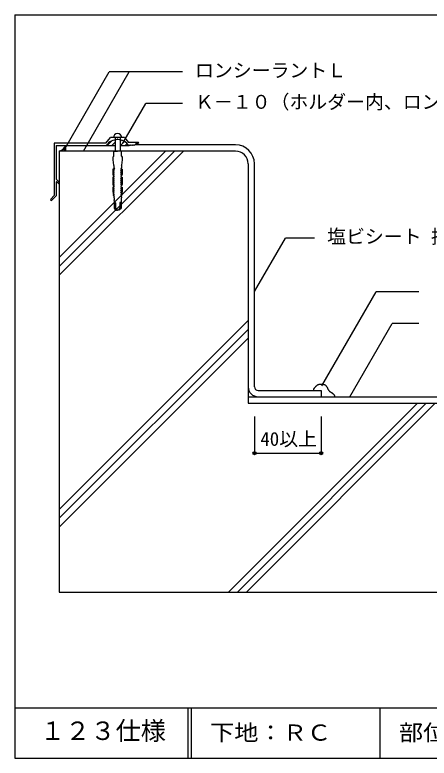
# Model space of a CAD drawing. Units: millimetres, scale not verified. Extents: x -441 to 359, y -616 to 614.
# Drawn here: x -441 to -112, y -616 to -26 of the extents above; entities that cross this region are included whole.
import ezdxf
from ezdxf.enums import TextEntityAlignment as Align

# ---------------------------------------------------------------- set-up
doc = ezdxf.new("R2010")
doc.units = ezdxf.units.MM
doc.header["$LTSCALE"] = 5
doc.header["$PDMODE"] = 32
doc.header["$PDSIZE"] = 2.5
for name, color, linetype in [('2-2_in line', 7, 'Continuous'), ('2-4_out line', 2, 'Continuous'), ('2-6_鋼板・アングル', 2, 'Continuous'), ('2-7_ビス', 7, 'Continuous'), ('2-A_moji', 7, 'Continuous'), ('2-B_dim', 7, 'Continuous'), ('2-D_ハッチ他', 4, 'Continuous'), ('2-E_con他', 4, 'Continuous'), ('F-2', 7, 'Continuous'), ('F-5', 6, 'Continuous'), ('F-7', 1, 'Continuous'), ('F-A', 7, 'Continuous')]:
    doc.layers.add(name, color=color, linetype=linetype)
doc.styles.add('HG丸ｺﾞｼｯｸM-PRO', font='')
doc.styles.add('ＭＳ ゴシック', font='')
doc.styles.get('HG丸ｺﾞｼｯｸM-PRO').set_extended_font_data('HG丸ｺﾞｼｯｸM-PRO')
doc.styles.get('ＭＳ ゴシック').set_extended_font_data('MS Gothic')

msp = doc.modelspace()

# ---------------------------------------------------------------- linework, layer by layer
at = {"layer": '2-2_in line'}
for p, q in [((-400.752, -129.379), (-400.752, -133.879)), ((-368.424, -129.379), (-361.477, -129.379)), ((-357.477, -129.379), (-350.531, -129.379)), ((-400.752, -133.879), (-405.752, -133.879)), ((-405.752, -133.879), (-405.752, -158.745)), ((-265.752, -133.879), (-375.752, -133.879)), ((-255.752, -143.879), (-255.752, -333.879)), ((-255.752, -328.879), (-197.752, -328.879)), ((-255.752, -333.879), (44.248, -333.879))]:
    msp.add_line(p, q, dxfattribs=at)
at = {"layer": '2-2_in line', "color": 1}
msp.add_line((-375.752, -133.879), (-400.752, -133.879), dxfattribs=at)
at = {"layer": '2-2_in line'}
for points in [[(-203.75, -323.879), (-203.731, -323.748), (-203.698, -323.523), (-203.661, -323.299), (-203.615, -323.079), (-203.56, -322.862), (-203.491, -322.651), (-203.444, -322.531), (-203.403, -322.439), (-203.324, -322.283), (-203.237, -322.131), (-203.143, -321.982), (-203.043, -321.837), (-202.938, -321.695), (-202.876, -321.613), (-202.802, -321.519), (-202.671, -321.358), (-202.538, -321.2), (-202.403, -321.045), (-202.266, -320.891), (-202.127, -320.739), (-202.046, -320.652), (-201.96, -320.561), (-201.811, -320.405), (-201.659, -320.252), (-201.504, -320.102), (-201.345, -319.955), (-201.182, -319.814), (-201.084, -319.734), (-200.997, -319.666), (-200.842, -319.552), (-200.683, -319.444), (-200.52, -319.343), (-200.352, -319.25), (-200.181, -319.167), (-200.079, -319.123), (-199.966, -319.078), (-199.766, -319.011), (-199.562, -318.954), (-199.355, -318.907)], [(-199.355, -318.907), (-199.146, -318.867), (-198.935, -318.834), (-198.812, -318.817), (-198.664, -318.798), (-198.408, -318.771), (-198.151, -318.752), (-197.895, -318.743), (-197.64, -318.745), (-197.386, -318.759), (-197.239, -318.773), (-197.132, -318.787), (-196.948, -318.816), (-196.764, -318.85), (-196.58, -318.888), (-196.396, -318.928), (-196.211, -318.969), (-196.103, -318.992), (-195.981, -319.017), (-195.77, -319.06), (-195.561, -319.106), (-195.354, -319.159), (-195.151, -319.221), (-194.955, -319.297), (-194.844, -319.349), (-194.745, -319.402), (-194.579, -319.505), (-194.421, -319.622), (-194.271, -319.75), (-194.127, -319.887), (-193.992, -320.032), (-193.916, -320.119), (-193.832, -320.222), (-193.694, -320.403), (-193.564, -320.589), (-193.44, -320.779), (-193.323, -320.973), (-193.21, -321.169), (-193.146, -321.284), (-193.079, -321.407)], [(-193.079, -321.407), (-192.965, -321.62), (-192.853, -321.835), (-192.742, -322.05), (-192.631, -322.266), (-192.52, -322.482), (-192.455, -322.607), (-192.366, -322.776), (-192.21, -323.065), (-192.046, -323.35), (-191.871, -323.627), (-191.682, -323.894), (-191.477, -324.146), (-191.349, -324.286), (-191.303, -324.333), (-191.221, -324.412), (-191.137, -324.489), (-191.05, -324.563), (-190.961, -324.634), (-190.87, -324.702), (-190.816, -324.74), (-190.726, -324.799), (-190.568, -324.896), (-190.407, -324.987), (-190.244, -325.076), (-190.081, -325.165), (-189.92, -325.257), (-189.828, -325.313), (-189.736, -325.372), (-189.58, -325.479), (-189.428, -325.592), (-189.278, -325.71), (-189.131, -325.83), (-188.985, -325.952), (-188.9, -326.023), (-188.794, -326.113), (-188.613, -326.268), (-188.434, -326.425), (-188.258, -326.587), (-188.088, -326.753)], [(-188.088, -326.753), (-187.925, -326.926), (-187.834, -327.031), (-187.782, -327.093), (-187.696, -327.202), (-187.614, -327.315), (-187.536, -327.43), (-187.463, -327.548), (-187.396, -327.67), (-187.36, -327.741), (-187.313, -327.843), (-187.242, -328.022), (-187.18, -328.204), (-187.125, -328.39), (-187.076, -328.579), (-187.03, -328.768), (-187.005, -328.879)]]:
    msp.add_lwpolyline(points, dxfattribs=at)
for centre, radius, start, end in [((-407.568, -126.834), 7.275, 284.45015, 339.52427), ((-265.752, -143.879), 10, 0, 90), ((-247.752, -320.879), 8, 180, 270)]:
    msp.add_arc(centre, radius, start, end, dxfattribs=at)
at = {"layer": '2-4_out line'}
for p, q in [((-265.752, -128.879), (-345.686, -128.879)), ((-250.752, -320.879), (-250.752, -143.879)), ((-405.752, -158.462), (-405.752, -483.879))]:
    msp.add_line(p, q, dxfattribs=at)
for points in [[(-247.752, -323.879), (-197.752, -323.879), (-197.752, -328.879), (-13.752, -328.879)], [(-405.752, -483.879), (44.248, -483.879), (44.248, -525.719)]]:
    msp.add_lwpolyline(points, dxfattribs=at)
for centre, radius, start, end in [((-265.752, -143.879), 15, 0, 90), ((-247.752, -320.879), 3, 180, 270)]:
    msp.add_arc(centre, radius, start, end, dxfattribs=at)
at = {"layer": '2-6_鋼板・アングル'}
for p, q in [((-368.727, -127.679), (-364.977, -123.179)), ((-359.977, -123.179), (-364.977, -123.179)), ((-359.977, -123.179), (-359.477, -123.679)), ((-358.977, -123.179), (-359.477, -123.679)), ((-353.977, -123.179), (-358.977, -123.179)), ((-353.977, -123.179), (-350.811, -126.979)), ((-409.727, -127.679), (-409.727, -169.179)), ((-368.727, -127.679), (-409.727, -127.679)), ((-408.227, -129.379), (-368.424, -129.379)), ((-408.227, -129.379), (-408.227, -156.179)), ((-343.327, -126.979), (-350.811, -126.979)), ((-349.727, -128.879), (-350.406, -129.557)), ((-349.939, -129.09), (-350.13, -129.281)), ((-346.227, -129.379), (-344.927, -128.179)), ((-343.327, -128.179), (-344.927, -128.179)), ((-408.227, -156.179), (-405.944, -158.462)), ((-408.227, -158.6), (-408.227, -169.376)), ((-407.715, -158.388), (-406.793, -159.31)), ((-409.727, -169.179), (-412.552, -172.003)), ((-408.227, -169.376), (-411.703, -172.852))]:
    msp.add_line(p, q, dxfattribs=at)
for points in [[(-348.227, -129.379), (-348.727, -128.879), (-349.227, -129.379), (-349.727, -128.879)], [(-346.227, -129.379), (-346.727, -128.879), (-347.227, -129.379), (-347.727, -128.879), (-348.227, -129.379), (-348.727, -128.879), (-349.227, -129.379)], [(-348.227, -129.379), (-348.727, -128.879), (-349.227, -129.379)]]:
    msp.add_lwpolyline(points, dxfattribs=at)
for centre, radius, start, end in [((-359.477, -135.779), 11, 34.44351, 144.42147), ((-343.327, -127.579), 0.6, 270, 90), ((-407.927, -158.6), 0.3, 45, 180), ((-406.369, -158.886), 0.6, 225, 45), ((-412.127, -172.427), 0.6, 135, 315)]:
    msp.add_arc(centre, radius, start, end, dxfattribs=at)
at = {"layer": '2-7_ビス'}
for p, q in [((-356.166, -123.179), (-362.789, -123.179)), ((-361.477, -123.179), (-361.477, -133.879)), ((-357.477, -123.179), (-357.477, -133.879)), ((-362.646, -153.503), (-362.646, -153.503)), ((-362.646, -153.503), (-362.646, -153.503)), ((-356.309, -153.503), (-356.309, -153.503)), ((-356.309, -153.503), (-356.309, -153.503)), ((-362.647, -169.17), (-362.213, -169.995)), ((-356.308, -169.17), (-356.742, -169.995))]:
    msp.add_line(p, q, dxfattribs=at)
for points in [[(-362.477, -137.974), (-362.477, -133.879), (-359.477, -133.879)], [(-356.477, -137.974), (-356.477, -133.879), (-359.477, -133.879)], [(-362.477, -137.974), (-363.227, -138.799), (-363.227, -140.897), (-362.679, -145.015), (-362.437, -145.423), (-362.477, -145.423), (-362.477, -147.237), (-362.044, -148.061)], [(-356.477, -137.974), (-355.727, -138.799), (-355.727, -140.897), (-356.276, -145.015), (-356.518, -145.423), (-356.477, -145.423), (-356.477, -147.237), (-356.91, -148.061)], [(-362.174, -148.309), (-363.152, -148.309), (-363.152, -152.542), (-362.651, -153.503), (-362.646, -153.503)], [(-362.646, -153.503), (-362.643, -153.026), (-362.325, -153.009)], [(-362.106, -149.628), (-362.614, -148.803), (-362.614, -148.309)], [(-362.106, -151.195), (-362.614, -150.37), (-362.614, -149.892), (-362.265, -149.875)], [(-362.163, -152.761), (-362.614, -151.937), (-362.614, -151.459), (-362.266, -151.442)], [(-356.849, -149.628), (-356.341, -148.803), (-356.341, -148.309)], [(-356.849, -151.195), (-356.341, -150.37), (-356.341, -149.892), (-356.69, -149.875)], [(-356.792, -152.761), (-356.341, -151.937), (-356.341, -151.459), (-356.689, -151.442)], [(-356.781, -148.309), (-355.802, -148.309), (-355.802, -152.542), (-356.304, -153.503), (-356.309, -153.503)], [(-356.309, -153.503), (-356.312, -153.026), (-356.63, -153.009)], [(-362.614, -154.575), (-363.152, -154.575), (-363.152, -160.372), (-362.646, -161.337)], [(-362.106, -155.895), (-362.614, -155.07), (-362.614, -154.575)], [(-362.106, -157.461), (-362.614, -156.637), (-362.614, -156.159), (-362.266, -156.142)], [(-362.106, -159.028), (-362.614, -158.203), (-362.614, -157.726), (-362.266, -157.709)], [(-362.163, -160.595), (-362.614, -159.77), (-362.614, -159.292), (-362.266, -159.275)], [(-356.849, -155.895), (-356.341, -155.07), (-356.341, -154.575)], [(-356.849, -157.461), (-356.341, -156.637), (-356.341, -156.159), (-356.689, -156.142)], [(-356.849, -159.028), (-356.341, -158.203), (-356.341, -157.726), (-356.689, -157.709)], [(-356.792, -160.595), (-356.341, -159.77), (-356.341, -159.292), (-356.689, -159.275)], [(-356.341, -154.575), (-355.802, -154.575), (-355.802, -160.372), (-356.309, -161.337)], [(-362.614, -162.409), (-363.152, -162.409), (-363.152, -165.657), (-362.647, -169.17), (-362.646, -168.692), (-362.337, -168.675)], [(-362.646, -161.337), (-362.643, -160.859), (-362.322, -160.842)], [(-362.138, -165.295), (-362.618, -164.47), (-362.614, -163.992), (-362.266, -163.975)], [(-362.106, -163.728), (-362.614, -162.903), (-362.614, -162.409)], [(-356.849, -163.728), (-356.341, -162.903), (-356.341, -162.409)], [(-356.817, -165.295), (-356.336, -164.47), (-356.341, -163.992), (-356.689, -163.975)], [(-356.309, -161.337), (-356.312, -160.859), (-356.633, -160.842)], [(-356.341, -162.409), (-355.802, -162.409), (-355.802, -165.657), (-356.308, -169.17), (-356.309, -168.692), (-356.618, -168.675)], [(-362.193, -168.428), (-362.643, -167.603), (-362.641, -167.126), (-362.319, -167.109)], [(-362.17, -166.861), (-362.634, -166.037), (-362.63, -165.559), (-362.296, -165.542)], [(-362.343, -170.242), (-362.477, -170.242), (-362.477, -171.025), (-362.327, -171.025), (-362.327, -172.633), (-362.321, -172.633)], [(-356.785, -166.861), (-356.321, -166.037), (-356.325, -165.559), (-356.659, -165.542)], [(-356.762, -168.428), (-356.312, -167.603), (-356.314, -167.126), (-356.636, -167.109)], [(-356.612, -170.242), (-356.477, -170.242), (-356.477, -171.025), (-356.627, -171.025), (-356.627, -172.633), (-356.634, -172.633)], [(-362.271, -172.963), (-362.271, -178.913), (-361.83, -179.565), (-360.827, -180.879), (-360.678, -180.879), (-361.763, -178.913), (-361.763, -174.942)], [(-361.18, -174.942), (-361.18, -178.913), (-360.095, -180.879), (-359.477, -180.879)], [(-357.775, -174.942), (-357.775, -178.913), (-358.86, -180.879), (-359.477, -180.879)], [(-356.684, -172.963), (-356.684, -178.913), (-357.125, -179.565), (-358.127, -180.879), (-358.277, -180.879), (-357.192, -178.913), (-357.192, -174.942)]]:
    msp.add_lwpolyline(points, dxfattribs=at)
msp.add_arc((-359.477, -123.179), 3.311, 0, 180, dxfattribs=at)
for centre, major_axis, start_param, end_param in [((-362.37, -152.785), (0, -0.229), 0.2312026, 1.6765256), ((-362.313, -149.652), (0, -0.229), 0.2312026, 1.6765256), ((-362.313, -151.219), (0, -0.229), 0.2312026, 1.6765256), ((-362.185, -148.137), (0, -0.172), 0.06848, 2.1628795), ((-356.77, -148.137), (0, -0.172), 4.1203058, 6.2147054), ((-356.642, -149.652), (0, -0.229), 4.6066597, 6.0519827), ((-356.642, -151.219), (0, -0.229), 4.6066597, 6.0519827), ((-356.585, -152.785), (0, -0.229), 4.6066597, 6.0519827), ((-362.668, -154.039), (0, -0.536), 0.0442118, 3.0973809), ((-362.313, -155.919), (0, -0.229), 0.2312026, 1.6765256), ((-362.313, -157.485), (0, -0.229), 0.2312026, 1.6765256), ((-362.313, -159.052), (0, -0.229), 0.2312026, 1.6765256), ((-356.642, -155.919), (0, -0.229), 4.6066597, 6.0519827), ((-356.642, -157.485), (0, -0.229), 4.6066597, 6.0519827), ((-356.642, -159.052), (0, -0.229), 4.6066597, 6.0519827), ((-356.287, -154.039), (0, -0.536), 3.1858044, 6.2389735), ((-362.668, -161.873), (0, -0.536), 0.0442118, 3.0973809), ((-362.371, -160.619), (0, -0.229), 0.2312026, 1.6765256), ((-362.313, -163.752), (0, -0.229), 0.2312026, 1.6765256), ((-356.642, -163.752), (0, -0.229), 4.6066597, 6.0519827), ((-356.584, -160.619), (0, -0.229), 4.6066597, 6.0519827), ((-356.287, -161.873), (0, -0.536), 3.1858044, 6.2389735), ((-362.4, -168.452), (0, -0.229), 0.2312026, 1.6765256), ((-362.356, -170.069), (0, -0.174), 0.0818475, 2.1771705), ((-362.378, -166.885), (0, -0.229), 0.2312026, 1.6765256), ((-362.346, -165.319), (0, -0.229), 0.2312026, 1.6765256), ((-356.609, -165.319), (0, -0.229), 4.6066597, 6.0519827), ((-356.577, -166.885), (0, -0.229), 4.6066597, 6.0519827), ((-356.555, -168.452), (0, -0.229), 4.6066597, 6.0519827), ((-356.599, -170.069), (0, -0.174), 4.1060148, 6.2013378), ((-362.997, -172.927), (0, -0.8), 1.5261677, 1.947508), ((-361.471, -174.952), (0, -0.321), 1.5390306, 4.6806232), ((-357.483, -174.952), (0, -0.321), 1.6025621, 4.7441547), ((-355.958, -172.927), (0, -0.8), 4.3356773, 4.7570176)]:
    msp.add_ellipse(centre, major_axis=major_axis, ratio=0.909574, start_param=start_param, end_param=end_param, dxfattribs=at)
at = {"layer": '2-A_moji'}
for p, q in [((-401.363, -132.051), (-366.152, -71.064)), ((-386.649, -133.879), (-350.383, -71.064)), ((-308.005, -71.064), (-366.152, -71.064)), ((-355.315, -127.529), (-337.148, -96.064)), ((-308.005, -96.064), (-337.148, -96.064)), ((-250.752, -245.419), (-226.207, -202.905)), ((-203.023, -202.905), (-226.207, -202.905)), ((-197.158, -320.291), (-154.065, -245.652)), ((-120.256, -245.652), (-154.065, -245.652)), ((-174.898, -328.879), (-141.281, -270.652)), ((-120.256, -270.652), (-141.281, -270.652))]:
    msp.add_line(p, q, dxfattribs=at)
at = {"layer": '2-B_dim'}
msp.add_line((-197.752, -344.584), (-197.752, -373.659), dxfattribs=at)
msp.add_lwpolyline([(-250.752, -344.584), (-250.752, -373.659), (-197.752, -373.659)], dxfattribs=at)
at = {"layer": '2-B_dim', "color": 1}
for p in [(-250.752, -373.659), (-197.752, -373.659)]:
    msp.add_point(p, dxfattribs=at)
at = {"layer": '2-D_ハッチ他'}
for p, q in [((-400.877, -129.69), (-400.752, -129.815)), ((-367.694, -129.379), (-364.123, -125.808)), ((-364.158, -129.379), (-361.477, -126.698)), ((-357.477, -126.233), (-356.448, -125.204)), ((-357.087, -129.379), (-353.967, -126.258)), ((-353.552, -129.379), (-351.94, -127.767)), ((-405.305, -133.748), (-405.174, -133.879)), ((-404.303, -133.335), (-403.76, -133.879)), ((-403.416, -132.808), (-402.345, -133.879)), ((-402.632, -132.178), (-400.931, -133.879)), ((-401.945, -131.45), (-400.752, -132.643)), ((-401.358, -130.624), (-400.752, -131.229))]:
    msp.add_line(p, q, dxfattribs=at)
at = {"layer": '2-E_con他'}
for p, q in [((-405.752, -218.278), (-321.354, -133.879)), ((-405.752, -232.42), (-307.212, -133.879)), ((-405.752, -225.349), (-314.283, -133.879)), ((-405.752, -418.278), (-255.752, -268.278)), ((-405.752, -425.349), (-255.752, -275.349)), ((-405.752, -432.42), (-255.752, -282.42)), ((-271.354, -483.879), (-121.354, -333.879)), ((-264.283, -483.879), (-114.283, -333.879)), ((-257.212, -483.879), (-107.212, -333.879))]:
    msp.add_line(p, q, dxfattribs=at)
at = {"layer": 'F-2'}
msp.add_line((-151.073, -575.719), (-151.073, -615.719), dxfattribs=at)
at = {"layer": 'F-5'}
for p, q in [((-441.073, -575.719), (358.927, -575.719)), ((-303.573, -575.719), (-303.573, -615.719)), ((-301.073, -575.719), (-301.073, -615.719))]:
    msp.add_line(p, q, dxfattribs=at)
at = {"layer": 'F-7'}
for p, q in [((-441.073, -25.719), (358.927, -25.719)), ((-441.073, -25.719), (-441.073, -615.719)), ((-441.073, -615.719), (358.927, -615.719))]:
    msp.add_line(p, q, dxfattribs=at)

# ---------------------------------------------------------------- texts
at = {"layer": '2-A_moji', "style": 'ＭＳ ゴシック'}
for s, p in [('ロンシーラントＬ', (-298.005, -78.564)), ('Ｋ－１０（ホルダー内、ロンシーラントＬ充填）', (-298.005, -103.564)), ('塩ビシート 接着工法', (-193.023, -210.405))]:
    msp.add_text(s, height=11, dxfattribs=at).set_placement(p, align=Align.BOTTOM_LEFT)
at = {"layer": '2-B_dim', "style": 'ＭＳ ゴシック'}
msp.add_text('40以上', height=11, dxfattribs=at).set_placement((-246.103, -371.159), align=Align.BOTTOM_LEFT)
at = {"layer": 'F-A', "style": 'HG丸ｺﾞｼｯｸM-PRO'}
msp.add_text('１２３仕様', height=14.66, dxfattribs=at).set_placement((-421.073, -605.719), align=Align.BOTTOM_LEFT)
at = {"layer": 'F-A', "style": 'HG丸ｺﾞｼｯｸM-PRO', "width": 1.1}
for s, p in [('下地：ＲＣ', (-286.073, -605.719)), ('部位：側溝', (-136.073, -605.719))]:
    msp.add_text(s, height=12.83, dxfattribs=at).set_placement(p, align=Align.BOTTOM_LEFT)

doc.saveas('drawing.dxf')
